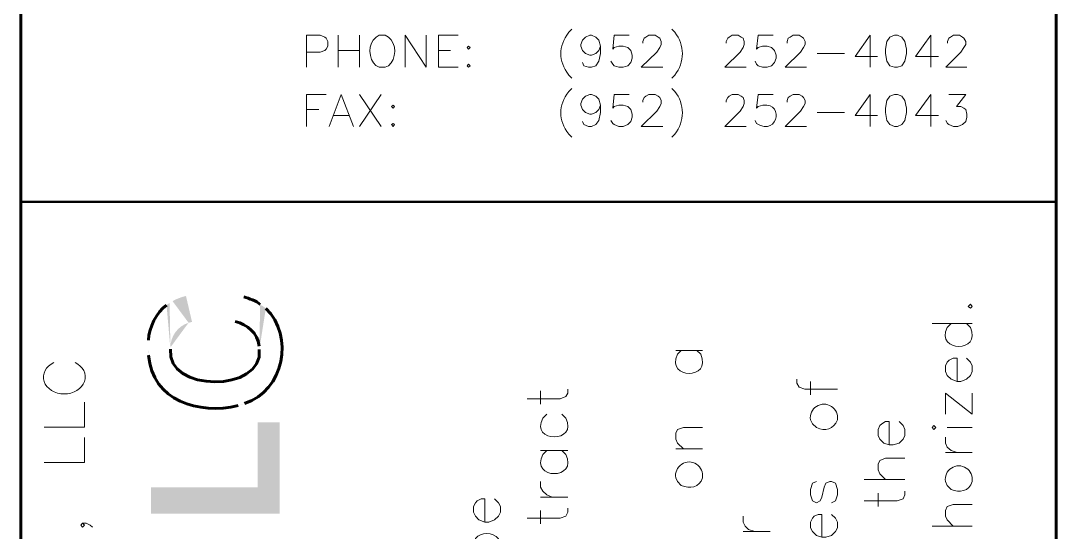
# Model space of a CAD drawing. Header units: inches. Extents: x 5 to 516, y -193 to 129.
# Drawn here: x 282.78 to 290.78, y -81.77 to -77.82 of the extents above; entities that cross this region are included whole.
import ezdxf

# ---------------------------------------------------------------- set-up
doc = ezdxf.new("R2010")
doc.units = ezdxf.units.IN
doc.header["$MEASUREMENT"] = 0
doc.layers.add('PDF3_Geometry', color=7, linetype='Continuous')
doc.layers.add('PDF3_Solid Fills', color=7, linetype='Continuous')

msp = doc.modelspace()

# ---------------------------------------------------------------- hatches: boundary and pattern name
at = {"layer": 'PDF3_Solid Fills', "transparency": 33554559}
h = msp.add_hatch(color=256, dxfattribs=at)
h.paths.add_polyline_path([(283.9304264, -79.9970577), (283.9370926, -80.3537015), (283.9370926, -80.340369)], flags=0)
h.paths.add_polyline_path([(284.0770836, -80.1503812, 0.327164965), (283.9370926, -80.340369)], flags=0)
h.paths.add_polyline_path([(284.0770836, -80.1503812), (284.1037486, -80.143715), (284.0570849, -79.9437278), (284.0304199, -79.950394), (284.003755, -79.9603934), (283.97709, -79.9703928), (283.9537582, -79.9837252)], flags=0)
h = msp.add_hatch(color=256, dxfattribs=at)
h.paths.add_polyline_path([(284.4137285, -80.1370464), (284.4370604, -80.1403796)], flags=0)
h.paths.add_polyline_path([(284.6237151, -80.3303674), (284.6237151, -80.3570323), (284.6303813, -80.0103879)], flags=0)
h.paths.add_polyline_path([(284.5037228, -79.9503917), (284.4737247, -79.9403924)], flags=0)
h = msp.add_hatch(color=256, dxfattribs=at)
h.paths.add_polyline_path([(283.7637704, -80.3437016), (283.7637704, -80.3736997), (283.7671035, -80.4003647)], flags=0)
h.paths.add_polyline_path([(284.4603924, -80.7903397), (284.4870573, -80.7836734), (284.5103892, -80.7736741)], flags=0)
h.paths.add_polyline_path([(284.673712, -80.0403877), (284.6537133, -80.0237221), (284.6303815, -80.0103897), (284.6237152, -80.3570341)], flags=0)
h.paths.add_polyline_path([(283.9370926, -80.353701), (283.9304264, -79.9970572), (283.9070945, -80.0137228)], flags=0)
h.paths.add_polyline_path([(283.7671035, -80.2837055), (283.7637704, -80.3137035)], flags=0)
msp.add_hatch(color=256, dxfattribs=at).paths.add_polyline_path([(283.7871021, -81.4202995), (283.7871021, -81.6236198), (284.7803717, -81.6236198), (284.7803717, -80.9203316), (284.6103827, -80.9203316), (284.6103827, -81.4202995)])

# ---------------------------------------------------------------- linework, layer by layer
at = {"layer": 'PDF3_Geometry', "lineweight": 60}
for points in [[(290.7799874, -122.9609644), (290.7799874, -32.9700706), (155.7886422, -32.9700706), (155.7886422, -122.9609644)], [(282.7805003, -32.9700706), (282.7805003, -122.9609644)]]:
    msp.add_lwpolyline(points, dxfattribs=at)
at = {"layer": 'PDF3_Geometry', "lineweight": 15}
for points in [[(287.0368938, -77.8838577), (287.0135619, -77.9071895)], [(284.9870255, -78.1771739), (284.9870255, -77.930523), (285.0936853, -77.930523), (285.1303497, -77.9438555), (285.140349, -77.9538548), (285.1536815, -77.9771867), (285.1536815, -78.013851), (285.140349, -78.0371828), (285.1303497, -78.0471822), (285.0936853, -78.0605147), (284.9870255, -78.0605147)], [(285.2336765, -77.9305229), (285.2336765, -78.1771737)], [(285.3969987, -77.9305229), (285.3969987, -78.1771737)], [(285.6203182, -77.9438553), (285.5969864, -77.9305229), (285.5503227, -77.9305229), (285.5269909, -77.9438553), (285.503659, -77.9671872)], [(285.7503094, -78.1771739), (285.7503094, -77.930523), (285.9136322, -78.1771739), (285.9136322, -77.930523)], [(286.1602837, -78.1771739), (286.0069602, -78.1771739), (286.0069602, -77.930523), (286.1602837, -77.930523)], [(287.260213, -78.0138509), (287.2468805, -78.0471821), (287.2235487, -78.0705139), (287.1902175, -78.0838464), (287.176885, -78.0838464), (287.1435538, -78.0705139), (287.120222, -78.0471821), (287.1068895, -78.0138509), (287.1068895, -78.0005184), (287.120222, -77.9671872), (287.1435538, -77.9438553), (287.176885, -77.9305229), (287.1902175, -77.9305229), (287.2235487, -77.9438553), (287.2468805, -77.9671872), (287.260213, -78.0138509), (287.260213, -78.0705139), (287.2468805, -78.13051), (287.2235487, -78.1671744), (287.1902175, -78.1771737), (287.1668857, -78.1771737), (287.1302213, -78.1671744), (287.120222, -78.1405094)], [(287.4801984, -77.9305229), (287.3635392, -77.9305229), (287.3535399, -78.0371827), (287.3635392, -78.0238502), (287.4002036, -78.0138509), (287.4335348, -78.0138509), (287.4701991, -78.0238502), (287.4935309, -78.0471821), (287.5035303, -78.0838464), (287.5035303, -78.1071782), (287.4935309, -78.1405094), (287.4701991, -78.1671744), (287.4335348, -78.1771737), (287.4002036, -78.1771737), (287.3635392, -78.1671744), (287.3535399, -78.1538419), (287.3402074, -78.13051)], [(287.586859, -77.9905166), (287.586859, -77.9771841), (287.5968584, -77.9538523), (287.6101908, -77.9438529), (287.6335227, -77.9305204), (287.6801864, -77.9305204), (287.7035182, -77.9438529), (287.7168507, -77.9538523), (287.72685, -77.9771841), (287.72685, -78.0005159), (287.7168507, -78.0238478), (287.6935188, -78.0605121), (287.5735265, -78.1771713), (287.7401825, -78.1771713)], [(288.2301503, -77.9905166), (288.2301503, -77.9771841), (288.2434828, -77.9538523), (288.2534822, -77.9438529), (288.276814, -77.9305204), (288.3234777, -77.9305204), (288.3468095, -77.9438529), (288.360142, -77.9538523), (288.3701414, -77.9771841), (288.3701414, -78.0005159), (288.360142, -78.0238478), (288.3368102, -78.0605121), (288.220151, -78.1771713), (288.3834739, -78.1771713)], [(288.5934609, -77.9305229), (288.4768017, -77.9305229), (288.4634692, -78.0371827), (288.4768017, -78.0238502), (288.5101329, -78.0138509), (288.5467972, -78.0138509), (288.5801284, -78.0238502), (288.6034602, -78.0471821), (288.6167927, -78.0838464), (288.6167927, -78.1071782), (288.6034602, -78.1405094), (288.5801284, -78.1671744), (288.5467972, -78.1771737), (288.5101329, -78.1771737), (288.4768017, -78.1671744), (288.4634692, -78.1538419), (288.4534698, -78.13051)], [(288.7001206, -77.9905166), (288.7001206, -77.9771841), (288.7101199, -77.9538523), (288.7234524, -77.9438529), (288.7467843, -77.9305204), (288.7934479, -77.9305204), (288.8167798, -77.9438529), (288.8267791, -77.9538523), (288.8401116, -77.9771841), (288.8401116, -78.0005159), (288.8267791, -78.0238478), (288.8034473, -78.0605121), (288.6867881, -78.1771713), (288.850111, -78.1771713)], [(289.3434128, -78.1771737), (289.3434128, -77.9305229), (289.2267536, -78.0938457), (289.4000758, -78.0938457)], [(289.8100492, -78.1771737), (289.8100492, -77.9305229), (289.69339, -78.0938457), (289.8700453, -78.0938457)], [(289.9400415, -77.9905166), (289.9400415, -77.9771841), (289.9500409, -77.9538523), (289.9633733, -77.9438529), (289.9867052, -77.9305204), (290.0333688, -77.9305204), (290.0567007, -77.9438529), (290.0667, -77.9538523), (290.0800325, -77.9771841), (290.0800325, -78.0005159), (290.0667, -78.0238478), (290.0433682, -78.0605121), (289.926709, -78.1771713), (290.0900319, -78.1771713)], [(285.2336765, -78.0471807), (285.3969994, -78.0471807)], [(286.0069602, -78.0471807), (286.1002875, -78.0471807)], [(288.9334388, -78.0705116), (289.1434253, -78.0705116)], [(285.5503227, -78.1771737), (285.5969864, -78.1771737), (285.6203182, -78.1671744)], [(287.0135619, -78.2371684), (287.0368938, -78.2605002)], [(284.9870255, -78.6338096), (284.9870255, -78.3871588), (285.140349, -78.3871588)], [(285.1636805, -78.6338096), (285.2570078, -78.3871588), (285.3503352, -78.6338096)], [(285.3969987, -78.3871586), (285.5636546, -78.6338095)], [(285.5636546, -78.3871586), (285.3969987, -78.6338095)], [(287.0368938, -78.3404935), (287.0135619, -78.3638253)], [(287.260213, -78.4704866), (287.2468805, -78.5038178), (287.2235487, -78.5271497), (287.1902175, -78.5404821), (287.176885, -78.5404821), (287.1435538, -78.5271497), (287.120222, -78.5038178), (287.1068895, -78.4704866), (287.1068895, -78.4571541), (287.120222, -78.4238229), (287.1435538, -78.4004911), (287.176885, -78.3871586), (287.1902175, -78.3871586), (287.2235487, -78.4004911), (287.2468805, -78.4238229), (287.260213, -78.4704866), (287.260213, -78.5271497), (287.2468805, -78.5871458), (287.2235487, -78.620477), (287.1902175, -78.6338095), (287.1668857, -78.6338095), (287.1302213, -78.620477), (287.120222, -78.5971452)], [(287.4801984, -78.3871586), (287.3635392, -78.3871586), (287.3535399, -78.4938185), (287.3635392, -78.480486), (287.4002036, -78.4704866), (287.4335348, -78.4704866), (287.4701991, -78.480486), (287.4935309, -78.5038178), (287.5035303, -78.5404821), (287.5035303, -78.563814), (287.4935309, -78.5971452), (287.4701991, -78.620477), (287.4335348, -78.6338095), (287.4002036, -78.6338095), (287.3635392, -78.620477), (287.3535399, -78.6104776), (287.3402074, -78.5871458)], [(287.586859, -78.4471557), (287.586859, -78.4338233), (287.5968584, -78.4104914), (287.6101908, -78.4004921), (287.6335227, -78.3871596), (287.6801864, -78.3871596), (287.7035182, -78.4004921), (287.7168507, -78.4104914), (287.72685, -78.4338233), (287.72685, -78.4571551), (287.7168507, -78.4804869), (287.6935188, -78.5171512), (287.5735265, -78.6338104), (287.7401825, -78.6338104)], [(288.2301503, -78.4471557), (288.2301503, -78.4338233), (288.2434828, -78.4104914), (288.2534822, -78.4004921), (288.276814, -78.3871596), (288.3234777, -78.3871596), (288.3468095, -78.4004921), (288.360142, -78.4104914), (288.3701414, -78.4338233), (288.3701414, -78.4571551), (288.360142, -78.4804869), (288.3368102, -78.5171512), (288.220151, -78.6338104), (288.3834739, -78.6338104)], [(288.5934609, -78.3871586), (288.4768017, -78.3871586), (288.4634692, -78.4938185), (288.4768017, -78.480486)], [(288.7001206, -78.4471557), (288.7001206, -78.4338233), (288.7101199, -78.4104914), (288.7234524, -78.4004921), (288.7467843, -78.3871596), (288.7934479, -78.3871596), (288.8167798, -78.4004921), (288.8267791, -78.4104914), (288.8401116, -78.4338233), (288.8401116, -78.4571551), (288.8267791, -78.4804869), (288.8034473, -78.5171512), (288.6867881, -78.6338104), (288.850111, -78.6338104)], [(289.3434128, -78.6338095), (289.3434128, -78.3871586), (289.2267536, -78.5504815), (289.4000758, -78.5504815)], [(289.8100492, -78.6338095), (289.8100492, -78.3871586), (289.69339, -78.5504815), (289.8700453, -78.5504815)], [(289.9500405, -78.3871586), (290.0800321, -78.3871586), (290.0100366, -78.480486), (290.0433678, -78.480486), (290.0666996, -78.4938185), (290.0800321, -78.5038178), (290.0900315, -78.5404821), (290.0900315, -78.563814), (290.0800321, -78.5971452), (290.0567003, -78.620477), (290.020036, -78.6338095), (289.9867048, -78.6338095), (289.9500405, -78.620477), (289.9400411, -78.6104776), (289.9267086, -78.5871458)], [(284.9870255, -78.5038199), (285.083686, -78.5038199)], [(285.200345, -78.5504816), (285.3170042, -78.5504816)], [(288.9334388, -78.5271507), (289.1434253, -78.5271507)], [(288.4634692, -78.6104776), (288.4534698, -78.5871458)], [(287.0135619, -78.6938041), (287.0368938, -78.717136)], [(289.820049, -80.1570443), (290.1300291, -80.1570443)], [(289.9667062, -80.1570443), (289.9367081, -80.1870424)], [(290.1166966, -80.1870424), (290.0866985, -80.1570443)], [(287.840176, -80.3636995), (288.0468294, -80.3636995)], [(287.8835064, -80.3636995), (287.8535084, -80.3936976)], [(288.0334968, -80.3936976), (288.0034988, -80.3636995)], [(290.0133697, -80.6036845), (290.0133697, -80.4236961), (289.9833716, -80.4236961), (289.9533735, -80.4403617), (289.9367079, -80.4536942), (289.9233755, -80.4836922), (289.9233755, -80.5270228), (289.9367079, -80.5570209), (289.966706, -80.5870189), (290.0133697, -80.6036845), (290.0433678, -80.6036845), (290.0866983, -80.5870189), (290.1166964, -80.5570209), (290.1300289, -80.5270228), (290.1300289, -80.4836922), (290.1166964, -80.4536942), (290.0866983, -80.4236961)], [(288.7767826, -80.5870196), (288.7767826, -80.6170177), (288.7934482, -80.6470158), (288.8367788, -80.6636814), (289.0900959, -80.6636814)], [(288.8801094, -80.7070104), (288.8801094, -80.6036837)], [(286.6935828, -80.7370073), (286.9468999, -80.7370073), (286.9902305, -80.7203417), (287.0068961, -80.6936767), (287.0068961, -80.6636787)], [(286.7969096, -80.7803395), (286.7969096, -80.6770128)], [(290.1300292, -80.6936786), (290.1300292, -80.8570015), (289.9233758, -80.6936786), (289.9233758, -80.8570015)], [(282.9604882, -80.9569944), (283.2738014, -80.9569944), (283.2738014, -80.7636735)], [(286.8435731, -80.8570015), (286.813575, -80.8869996)], [(286.9902303, -80.8869996), (286.9602322, -80.8570015)], [(289.49007, -81.0936535), (289.49007, -80.9136651), (289.4600719, -80.9136651), (289.433407, -80.9303307), (289.4167414, -80.9436632), (289.4034089, -80.9736612), (289.4034089, -81.0203249), (289.4167414, -81.050323), (289.4467395, -81.0803211), (289.49007, -81.0936535), (289.5200681, -81.0936535), (289.5667318, -81.0803211), (289.5967298, -81.050323), (289.6100623, -81.0203249), (289.6100623, -80.9736612), (289.5967298, -80.9436632), (289.5667318, -80.9136651)], [(287.9001722, -81.1236504), (287.8535085, -81.0803198), (287.8401761, -81.0503218), (287.8401761, -81.0036581), (287.8535085, -80.97366), (287.9001722, -80.9603275), (288.0468295, -80.9603275)], [(290.0133697, -81.1536473), (289.966706, -81.1369817), (289.9367079, -81.1103167), (289.9233755, -81.0803186), (289.9233755, -81.0336549)], [(289.9367077, -80.9603274), (290.1300286, -80.9603274)], [(282.9604882, -81.2303093), (283.2738014, -81.2303093), (283.2738014, -81.0369883)], [(286.7969096, -81.1369823), (287.0068961, -81.1369823)], [(286.8435731, -81.1369823), (286.813575, -81.1669804)], [(286.9902303, -81.1669804), (286.9602322, -81.1369823)], [(287.840176, -81.1236504), (288.0468294, -81.1236504)], [(289.9233757, -81.1536473), (290.1300291, -81.1536473)], [(289.4600715, -81.3603024), (289.4167409, -81.3169719), (289.4034084, -81.2869738), (289.4034084, -81.2436432), (289.4167409, -81.2136452), (289.4600715, -81.1969796), (289.6100618, -81.1969796)], [(286.8869035, -81.4969616), (286.843573, -81.480296), (286.8135749, -81.4502979), (286.7969093, -81.4202998), (286.7969093, -81.3769692)], [(288.9267728, -81.3769674), (288.8967747, -81.3902998), (288.8801092, -81.4369635), (288.8801092, -81.4802941), (288.8967747, -81.5269577), (288.9267728, -81.5402902), (288.9567709, -81.5269577), (288.9701034, -81.4969597), (288.986769, -81.4202979), (289.0001015, -81.3902998), (289.0300995, -81.3769674), (289.043432, -81.3769674), (289.0734301, -81.3902998), (289.0900957, -81.4369635), (289.0900957, -81.4802941), (289.0734301, -81.5269577), (289.043432, -81.5402902)], [(289.2967493, -81.3603024), (289.6100626, -81.3603024)], [(286.3669368, -81.6902814), (286.3669368, -81.5102929), (286.3369388, -81.5102929), (286.3069407, -81.5269585), (286.2936082, -81.540291), (286.2769426, -81.5702891), (286.2769426, -81.6136197), (286.2936082, -81.6436177), (286.3202732, -81.6736158), (286.3669368, -81.6902814), (286.3969349, -81.6902814), (286.4402655, -81.6736158), (286.4702636, -81.6436177), (286.4869292, -81.6136197), (286.4869292, -81.5702891), (286.4702636, -81.540291), (286.4402655, -81.5102929)], [(286.7969096, -81.4969616), (287.0068961, -81.4969616)], [(289.2967493, -81.5269584), (289.5500664, -81.5269584), (289.5967301, -81.5102928), (289.6100626, -81.4802947), (289.6100626, -81.4502967)], [(289.403409, -81.5702872), (289.403409, -81.4669605)], [(286.6935828, -81.6602812), (286.9468999, -81.6602812), (286.9902305, -81.6436156), (287.0068961, -81.6136175), (287.0068961, -81.5836194)], [(289.983372, -81.7202783), (289.9367083, -81.6736146), (289.9233758, -81.6436165), (289.9233758, -81.600286), (289.9367083, -81.5702879), (289.983372, -81.5536223), (290.1300293, -81.5536223)], [(286.7969096, -81.7036133), (286.7969096, -81.6002866)], [(288.4501366, -81.7636104), (288.4034729, -81.7469449), (288.376808, -81.7202799), (288.3601424, -81.6902818), (288.3601424, -81.6436181)], [(288.9701033, -81.8069392), (288.9701033, -81.6302839), (288.9401052, -81.6302839), (288.9101072, -81.6436164), (288.8967747, -81.660282), (288.8801091, -81.6902801), (288.8801091, -81.7336106), (288.8967747, -81.7636087), (288.9267728, -81.7936068), (288.9701033, -81.8069392), (289.0001014, -81.8069392), (289.0434319, -81.7936068), (289.07343, -81.7636087), (289.0900956, -81.7336106), (289.0900956, -81.6902801), (289.07343, -81.660282), (289.0434319, -81.6302839)], [(283.2571365, -81.6969474), (283.2738021, -81.713613), (283.2571365, -81.7302786), (283.243804, -81.713613), (283.2571365, -81.6969474), (283.2871345, -81.6969474), (283.3171326, -81.713613), (283.3337982, -81.7302786)], [(289.820049, -81.7202783), (290.1300291, -81.7202783)], [(288.3601427, -81.7636104), (288.5701292, -81.7636104)]]:
    msp.add_lwpolyline(points, dxfattribs=at)
for points in [[(287.8101774, -77.8838577), (287.8335092, -77.9071895, -0.35265152), (287.8335092, -78.2371684), (287.8101774, -78.2605002)], [(287.8101774, -78.3404935), (287.8335092, -78.3638253, -0.35265152), (287.8335092, -78.6938041), (287.8101774, -78.717136)], [(289.0900959, -80.9003303, 1.153009687), (288.8801094, -80.9003303), (288.896775, -80.9303284), (288.926773, -80.9603264)], [(288.0468294, -81.3469705, 1.174214095), (287.840176, -81.3469705), (287.8535084, -81.3769686), (287.8835065, -81.4069666)], [(290.1300291, -81.3769674, 1.174214095), (289.9233757, -81.3769674), (289.9367082, -81.4069654), (289.9667063, -81.4369635)]]:
    msp.add_lwpolyline(points, format="xyb", dxfattribs=at)
for points in [[(289.5300675, -77.9305229), (289.4934032, -77.9438553), (289.4700714, -77.9771865), (289.460072, -78.0371827), (289.460072, -78.0705139), (289.4700714, -78.13051), (289.4934032, -78.1671744), (289.5300675, -78.1771737), (289.5533994, -78.1771737), (289.5867305, -78.1671744), (289.6100624, -78.13051), (289.6233949, -78.0705139), (289.6233949, -78.0371827), (289.6100624, -77.9771865), (289.5867305, -77.9438553), (289.5533994, -77.9305229)], [(286.2402784, -78.0138509), (286.230279, -78.0238502), (286.2402784, -78.0371827), (286.2536108, -78.0238502)], [(286.2402784, -78.1538396), (286.230279, -78.1671721), (286.2402784, -78.1771714), (286.2536108, -78.1671721)], [(289.5300675, -78.3871586), (289.4934032, -78.4004911), (289.4700714, -78.4338223), (289.460072, -78.4938185), (289.460072, -78.5271497), (289.4700714, -78.5871458), (289.4934032, -78.620477), (289.5300675, -78.6338095), (289.5533994, -78.6338095), (289.5867305, -78.620477), (289.6100624, -78.5871458), (289.6233949, -78.5271497), (289.6233949, -78.4938185), (289.6100624, -78.4338223), (289.5867305, -78.4004911), (289.5533994, -78.3871586)], [(285.6569824, -78.4704866), (285.64365, -78.480486), (285.6569824, -78.4938185), (285.6669818, -78.480486)], [(285.6569824, -78.6104787), (285.64365, -78.6204781), (285.6569824, -78.6338106), (285.6669818, -78.6204781)], [(290.1000307, -80.0237216), (290.1166963, -80.0370541), (290.1300287, -80.0237216), (290.1166963, -80.007056)], [(289.8333809, -80.9736593), (289.8500465, -80.9603269), (289.8333809, -80.9436613), (289.8200484, -80.9603269)]]:
    msp.add_lwpolyline(points, close=True, dxfattribs=at)
at = {"layer": 'PDF3_Geometry', "lineweight": 50}
msp.add_lwpolyline([(282.7805003, -79.2171056), (290.7799874, -79.2171056)], dxfattribs=at)
at = {"layer": 'PDF3_Geometry', "lineweight": 15}
msp.add_ellipse((283.1174734, -80.5696155), major_axis=(0.1611469, 0.003663), ratio=0.81022874, start_param=2.07416593, end_param=7.294516872, dxfattribs=at)
for points in [[(287.0135619, -77.9071895), (286.9315672, -78.0197379), (286.9316783, -78.1243978), (287.0135619, -78.2371684)], [(285.503659, -77.9671872), (285.4567176, -78.0264612), (285.4754942, -78.1561195), (285.5503227, -78.1771737)], [(285.6203182, -78.1671744), (285.684203, -78.1131223), (285.6885361, -77.9957965), (285.6203182, -77.9438553)], [(287.0135619, -78.3638253), (286.9315672, -78.4763181), (286.9316783, -78.5810892), (287.0135619, -78.6938041)], [(288.4768017, -78.480486), (288.686066, -78.4066574), (288.6425688, -78.7240259), (288.4634692, -78.6104776)], [(289.9367081, -80.1870424), (289.8462139, -80.382641), (290.2071908, -80.3829743), (290.1166966, -80.1870424)], [(287.8535084, -80.3936976), (287.764403, -80.5919071), (288.1226578, -80.5924071), (288.0334968, -80.3936976)], [(286.813575, -80.8869996), (286.7111927, -81.0801539), (287.0926126, -81.0801539), (286.9902303, -80.8869996)], [(288.926773, -80.9603264), (288.9953242, -80.9907134), (289.0601534, -80.9741589), (289.0900959, -80.9003303)], [(286.813575, -81.1669804), (286.7116371, -81.365301), (287.0921682, -81.365301), (286.9902303, -81.1669804)], [(287.8835065, -81.4069666), (287.947558, -81.4355759), (288.0252752, -81.4236878), (288.0468294, -81.3469705)], [(289.9667063, -81.4369635), (290.0307577, -81.4655728), (290.108475, -81.4536847), (290.1300291, -81.3769674)], [(286.2936084, -81.9269322), (286.1962813, -81.728445), (286.5669798, -81.730667), (286.4702638, -81.9269322)]]:
    msp.add_open_spline(points, degree=3, dxfattribs=at)
at = {"layer": 'PDF3_Geometry', "lineweight": 60}
for points in [[(284.6303813, -80.0103879), (284.5998277, -79.9775567), (284.5450534, -79.9659463), (284.5037228, -79.9503917)], [(283.9070945, -80.0137228), (283.8289329, -80.070608), (283.7712699, -80.1864339), (283.7671035, -80.2837055)], [(284.5103892, -80.7736741), (284.8140364, -80.6757914), (284.8943645, -80.2519853), (284.673712, -80.0403877)], [(284.4370604, -80.1403796), (284.5335542, -80.1669334), (284.6085494, -80.2270407), (284.6237151, -80.3303674)], [(284.6237152, -80.3570341), (284.6587131, -80.692457), (283.8993728, -80.6891795), (283.9370926, -80.353701)], [(283.7671035, -80.4003647), (283.798657, -80.7547308), (284.1570785, -80.8631683), (284.4603924, -80.7903397)]]:
    msp.add_open_spline(points, degree=3, dxfattribs=at)

doc.saveas('drawing.dxf')
